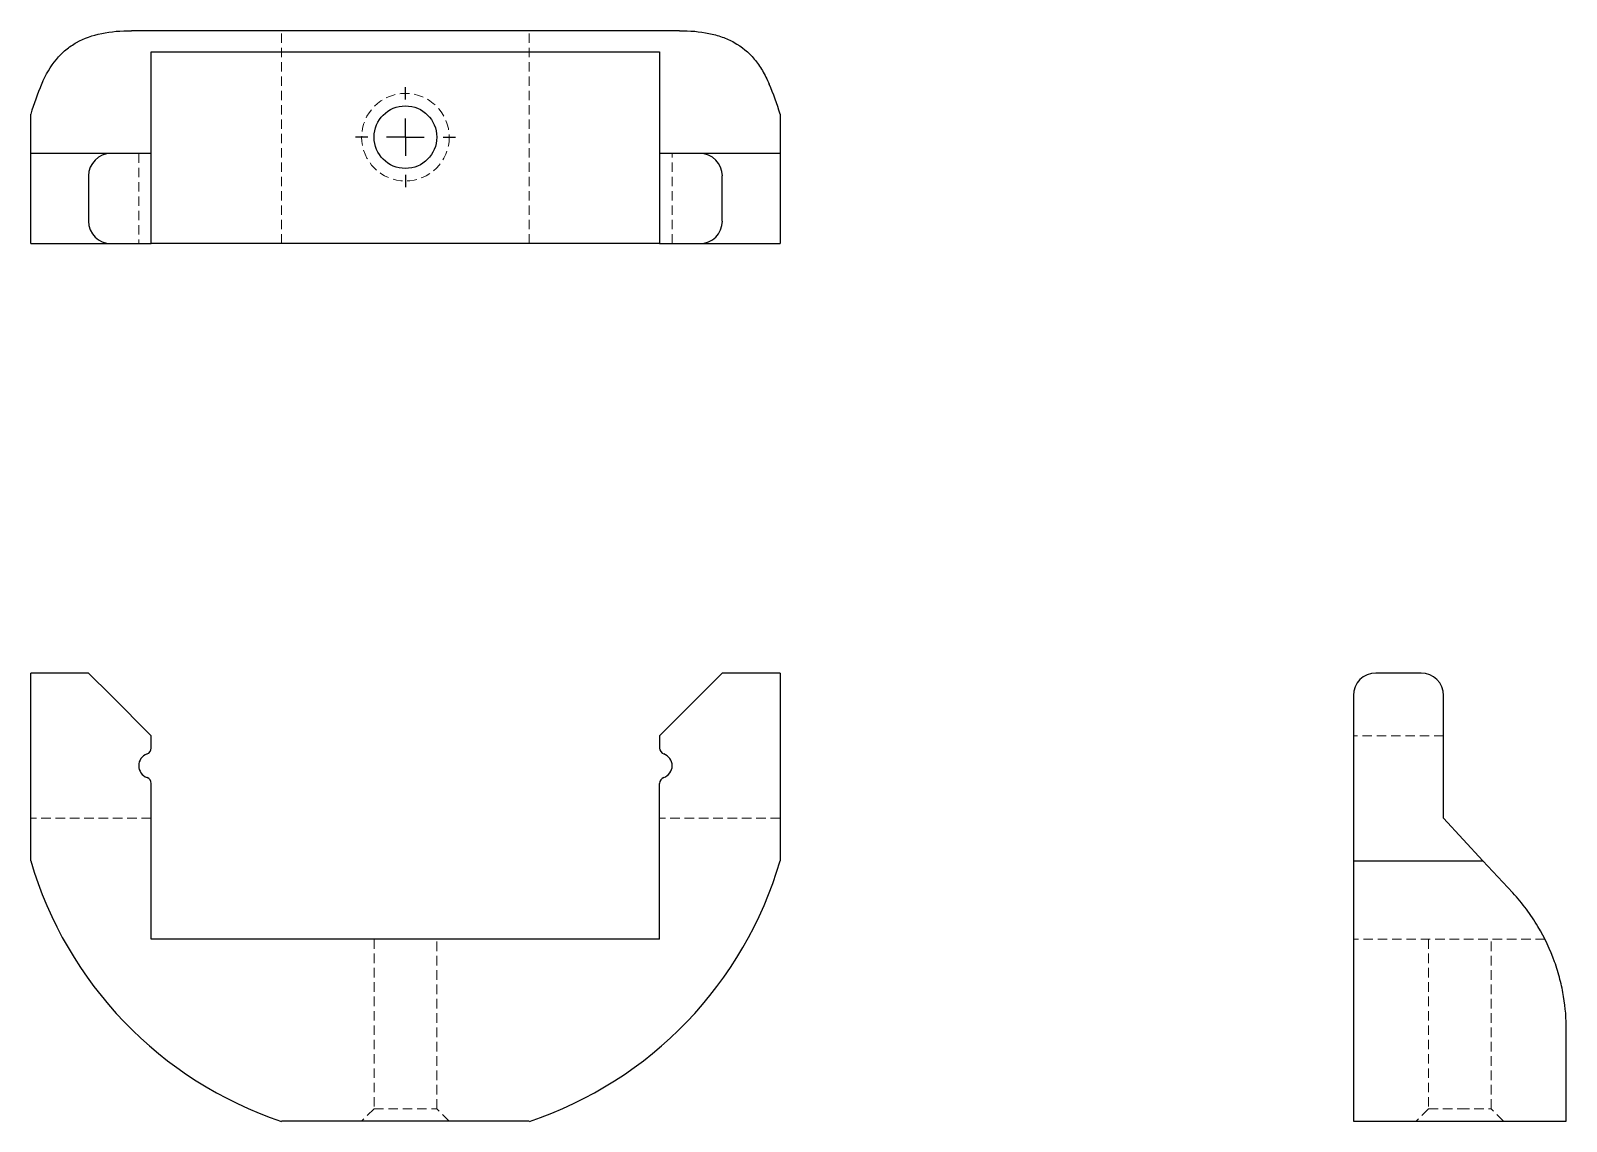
# Model space of a CAD drawing. Header units: millimetres. Extents: x 33 to 237, y 27 to 172.
import ezdxf

# ---------------------------------------------------------------- set-up
doc = ezdxf.new("R2010")
doc.units = ezdxf.units.MM
doc.linetypes.add('HIDDEN', pattern=[1.905, 1.27, -0.635])
doc.layers.add('10', color=7, linetype='Continuous')

# ---------------------------------------------------------------- blocks, each defined once
blk = doc.blocks.new('SW_CENTERMARKSYMBOL_0')
at = {"layer": '10', "color": 0}
for p, q in [((0, 5), (0, 6.66)), ((0, 0), (0, 2.5)), ((-5, 0), (-6.66, 0)), ((0, 0), (-2.5, 0)), ((0, 0), (0, -2.5)), ((0, 0), (2.5, 0)), ((5, 0), (6.66, 0)), ((0, -5), (0, -6.66))]:
    blk.add_line(p, q, dxfattribs=at)

msp = doc.modelspace()

# ---------------------------------------------------------------- linework, layer by layer
at = {"color": 7, "linetype": 'Continuous', "lineweight": 25}
for p, q in [((119.29, 172.15), (46.48, 172.15)), ((49.1, 169.32), (116.67, 169.32)), ((49.1, 165.04), (49.1, 169.32)), ((116.67, 169.32), (116.67, 165.04)), ((49.1, 155.84), (49.1, 165.04)), ((116.67, 165.04), (116.67, 155.84)), ((33.09, 155.84), (33.09, 161.07)), ((132.68, 161.07), (132.68, 155.84)), ((43.77, 155.84), (33.09, 155.84)), ((33.09, 152.84), (33.09, 155.84)), ((49.1, 155.84), (43.77, 155.84)), ((49.1, 143.85), (49.1, 155.84)), ((116.67, 155.84), (116.67, 143.85)), ((122, 155.84), (116.67, 155.84)), ((132.68, 155.84), (122, 155.84)), ((132.68, 155.84), (132.68, 152.84)), ((33.09, 146.85), (33.09, 152.84)), ((40.78, 152.84), (40.78, 146.85)), ((124.99, 146.85), (124.99, 152.84)), ((132.68, 152.84), (132.68, 146.85)), ((33.09, 143.85), (33.09, 146.85)), ((132.68, 146.85), (132.68, 143.85)), ((33.09, 143.85), (43.77, 143.85)), ((43.77, 143.85), (49.1, 143.85)), ((116.67, 143.85), (49.1, 143.85)), ((116.67, 143.85), (122, 143.85)), ((122, 143.85), (132.68, 143.85)), ((40.78, 86.78), (33.09, 86.78)), ((33.09, 83.79), (33.09, 86.78)), ((40.78, 86.78), (43.77, 83.79)), ((122, 83.79), (124.99, 86.78)), ((132.68, 86.78), (124.99, 86.78)), ((132.68, 86.78), (132.68, 83.79)), ((217.84, 86.78), (211.85, 86.78)), ((33.09, 61.83), (33.09, 83.79)), ((43.77, 83.79), (49.1, 78.46)), ((116.67, 78.46), (122, 83.79)), ((132.68, 83.79), (132.68, 61.83)), ((208.85, 83.79), (208.85, 61.83)), ((220.84, 67.48), (220.84, 83.79)), ((49.1, 76.82), (49.1, 78.46)), ((116.67, 78.46), (116.67, 76.82)), ((49.1, 51.4), (49.1, 72.11)), ((116.67, 51.4), (116.67, 72.11)), ((226.07, 61.83), (220.84, 67.48)), ((208.85, 61.83), (208.85, 27.22)), ((208.85, 61.83), (226.07, 61.83)), ((230.04, 57.57), (226.07, 61.83)), ((116.67, 51.4), (49.1, 51.4)), ((237.15, 27.22), (237.15, 39.45)), ((99.35, 27.22), (66.42, 27.22)), ((208.85, 27.22), (237.15, 27.22))]:
    msp.add_line(p, q, dxfattribs=at)
at = {"color": 7, "linetype": 'HIDDEN', "lineweight": 18}
for p, q in [((66.42, 143.85), (66.42, 172.15)), ((99.35, 143.85), (99.35, 172.15)), ((47.44, 155.84), (47.44, 143.85)), ((118.33, 143.85), (118.33, 155.84)), ((220.84, 78.46), (208.85, 78.46)), ((49.1, 67.48), (33.09, 67.48)), ((132.68, 67.48), (116.67, 67.48)), ((78.72, 51.4), (78.72, 28.88)), ((87.05, 28.88), (87.05, 51.4)), ((234.32, 51.4), (208.85, 51.4)), ((218.84, 51.4), (218.84, 28.88)), ((227.16, 28.88), (227.16, 51.4)), ((78.72, 28.88), (77.06, 27.22)), ((78.72, 28.88), (87.05, 28.88)), ((88.71, 27.22), (87.05, 28.88)), ((218.84, 28.88), (217.18, 27.22)), ((218.84, 28.88), (223, 28.88)), ((223, 28.88), (227.16, 28.88)), ((228.82, 27.22), (227.16, 28.88))]:
    msp.add_line(p, q, dxfattribs=at)
msp.add_circle((82.89, 158), 5.82, dxfattribs=at)
at = {"color": 7, "linetype": 'Continuous', "lineweight": 25}
msp.add_circle((82.89, 158), 4.16, dxfattribs=at)
for centre, radius, start, end in [((43.77, 152.84), 3, 90, 180), ((122, 152.84), 3, 0, 90), ((43.77, 146.85), 3, 180, 270), ((122, 146.85), 3, 270, 0), ((211.85, 83.79), 3, 90, 180), ((217.84, 83.79), 3, 0, 90), ((49.1, 74.47), 1.66, 109.4712, 250.5288), ((48.27, 76.82), 0.832, 289.4712, 0), ((117.5, 76.82), 0.832, 180, 250.5288), ((116.67, 74.47), 1.66, 289.4712, 70.5288), ((48.27, 72.11), 0.832, 0, 70.5288), ((117.5, 72.11), 0.832, 109.4712, 180), ((82.89, 76.42), 51.89, 196.3296, 251.4997), ((82.89, 76.42), 51.89, 288.5003, 343.6704)]:
    msp.add_arc(centre, radius, start, end, dxfattribs=at)
for start_param, end_param in [(2.769663, 2.856588), (0.285005, 0.37193)]:
    msp.add_ellipse((82.89, 147.53), major_axis=(51.89, 0), ratio=0.928135, start_param=start_param, end_param=end_param, dxfattribs=at)
for points, knots in [([(34.55, 165.04), (35.09, 166.33), (35.73, 167.42), (36.89, 168.8), (37.3, 169.22), (38.2, 169.97), (38.68, 170.3), (40.19, 171.14), (41.3, 171.54), (43.76, 172.04), (45.08, 172.15), (46.48, 172.15)], [0, 0, 0, 0, 0.25, 0.25, 0.375, 0.375, 0.5, 0.5, 0.75, 0.75, 1, 1, 1, 1]), ([(119.29, 172.15), (120.69, 172.15), (122, 172.04), (123.82, 171.67), (124.4, 171.51), (125.25, 171.21), (125.52, 171.1), (126.06, 170.86), (126.32, 170.73), (127.58, 170.02), (128.47, 169.29), (129.44, 168.14), (129.63, 167.89), (129.99, 167.38), (130.16, 167.12), (130.65, 166.28), (130.95, 165.68), (131.22, 165.04)], [0, 0, 0, 0, 0.25, 0.25, 0.375, 0.375, 0.4375, 0.4375, 0.5, 0.5, 0.75, 0.75, 0.8125, 0.8125, 0.875, 0.875, 1, 1, 1, 1]), ([(237.15, 39.45), (237.15, 40.83), (237.04, 42.28), (236.67, 44.53), (236.51, 45.29), (236.21, 46.46), (236.1, 46.85), (235.86, 47.64), (235.73, 48.03), (235.02, 50.01), (234.29, 51.58), (233.14, 53.51), (232.89, 53.89), (232.38, 54.66), (232.12, 55.03), (231.28, 56.15), (230.68, 56.87), (230.04, 57.57)], [0, 0, 0, 0, 0.25, 0.25, 0.375, 0.375, 0.4375, 0.4375, 0.5, 0.5, 0.75, 0.75, 0.8125, 0.8125, 0.875, 0.875, 1, 1, 1, 1])]:
    msp.add_open_spline(points, degree=3, knots=knots, dxfattribs=at)

# ---------------------------------------------------------------- block references
at = {"layer": '10'}
msp.add_blockref('SW_CENTERMARKSYMBOL_0', (82.89, 158), dxfattribs=at)

doc.saveas('drawing.dxf')
